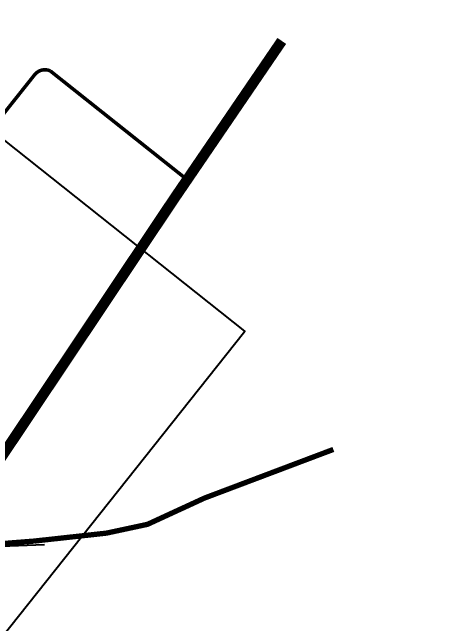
# Model space of a CAD drawing. Header units: metres. Extents: x -664657 to -643449, y -1076720 to -1062383.
# Drawn here: x -661730 to -661478.3, y -1065085.5 to -1064738.4 of the extents above; entities that cross this region are included whole.
import ezdxf

# ---------------------------------------------------------------- set-up
doc = ezdxf.new("R2010")
doc.units = ezdxf.units.M
doc.header["$LTSCALE"] = 0.1
doc.linetypes.add('DASHED', pattern=[19.05, 12.7, -6.35])
doc.linetypes.add('EVENDASH', pattern=[6.35, 3.175, -3.175])
for name, color, linetype in [('AA_THER_DOPRAVA', 142, 'Continuous'), ('AA_THER_KOMUNIKACE', 201, 'Continuous'), ('AA_THER_popis', 6, 'Continuous')]:
    doc.layers.add(name, color=color, linetype=linetype)
doc.layers.add('FLOATING-WINDOWS', color=2, linetype='Continuous', plot=False)
doc.styles.get("Standard").update_dxf_attribs({"font": 'arial.ttf', "width": 0.8})

msp = doc.modelspace()

# ---------------------------------------------------------------- linework, layer by layer
at = {"layer": 'AA_THER_DOPRAVA', "color": 136, "linetype": 'EVENDASH', "ltscale": 5}
for points, const_width in [([(-661577.034, -1064754.648), (-661638.081, -1064844.195), (-661742.248, -1065000.028), (-661767.734, -1065039.597), (-661801.548, -1065085.705), (-661844.678, -1065140.279), (-661859.266, -1065157.179), (-661879.623, -1065175.698), (-661973.26, -1065256.693)], 6), ([(-661717.641, -1065038.549), (-661676.548, -1065034.032), (-661653.193, -1065029.021), (-661620.918, -1065014.142), (-661547.794, -1064986.529)], 3), ([(-661717.641, -1065038.549), (-661739.987, -1065040.307), (-661760.089, -1065046.032), (-661772.018, -1065045.438)], 3)]:
    msp.add_lwpolyline(points, dxfattribs=dict(at, const_width=const_width))
at = {"layer": 'AA_THER_DOPRAVA', "linetype": 'DASHED', "ltscale": 2, "const_width": 2}
msp.add_lwpolyline([(-661770.05, -1064840.237), (-661717.242, -1064773.818, -0.3443945), (-661708.371, -1064771.687), (-661632.078, -1064832.346)], format="xyb", dxfattribs=at)
at = {"layer": 'AA_THER_KOMUNIKACE'}
msp.add_line((-661736.251, -1065041.345), (-661711.626, -1065040.47), dxfattribs=at)
at = {"layer": 'FLOATING-WINDOWS', "linetype": 'ByBlock', "lineweight": -3}
msp.add_lwpolyline([(-662111.597, -1064890.538), (-661782.843, -1065151.922), (-661598.008, -1064919.446), (-661926.761, -1064658.063)], close=True, dxfattribs=at)

# ---------------------------------------------------------------- texts
at = {"layer": 'AA_THER_popis'}
msp.add_text('zásobování', height=75, rotation=321.51268, dxfattribs=at).set_placement((-661732.671, -1064478.29))

doc.saveas('drawing.dxf')
